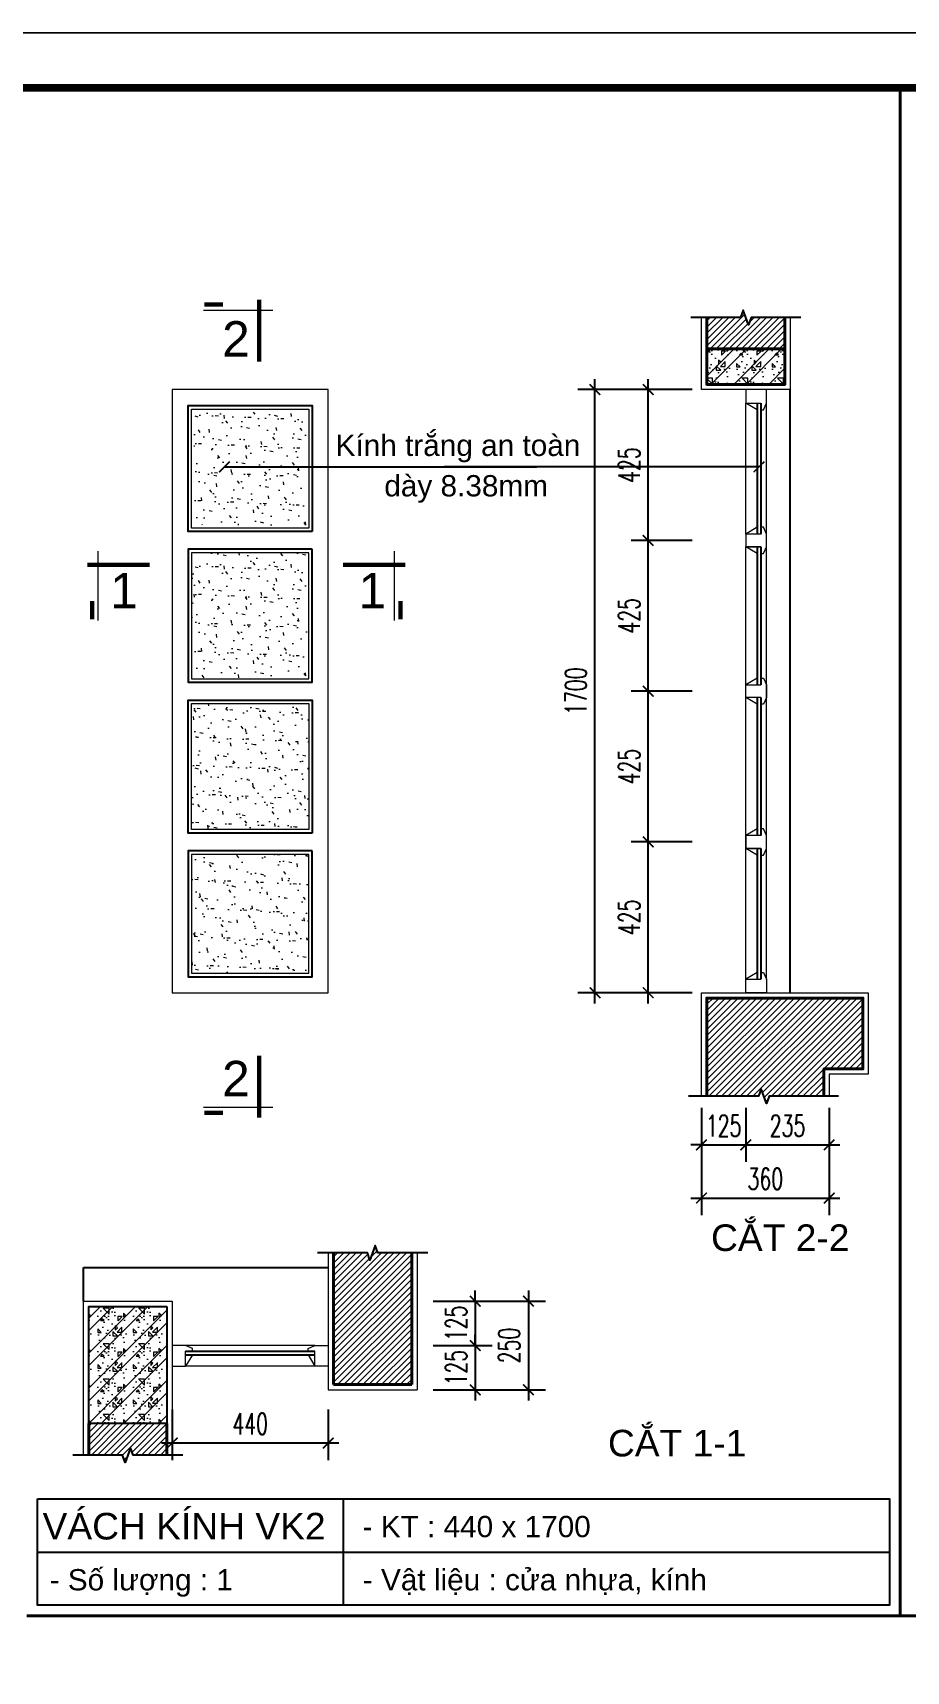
# Model space of a CAD drawing. Header units: millimetres. Extents: x -229618 to 2906, y -178063 to 96806.
# Drawn here: x -15700 to -13239, y -70504 to -65885 of the extents above; entities that cross this region are included whole.
import ezdxf
from ezdxf.enums import TextEntityAlignment as Align

# ---------------------------------------------------------------- set-up
doc = ezdxf.new("R2010")
doc.units = ezdxf.units.MM
doc.header["$LTSCALE"] = 200
doc.header["$MEASUREMENT"] = 0
doc.header["$PDMODE"] = 3
doc.header["$PDSIZE"] = 50
doc.linetypes.add('DASHED2', pattern=[0.375, 0.25, -0.125])
doc.layers.get('0').update_dxf_attribs({"color": 95, "linetype": 'CONTINUOUS'})
doc.layers.get('DEFPOINTS').update_dxf_attribs({"linetype": 'CONTINUOUS'})
for name, color, linetype, lineweight in [('cat', 1, 'CONTINUOUS', 40), ('hatch', 250, 'CONTINUOUS', 5), ('khuat', 8, 'DASHED2', 15), ('nho', 252, 'CONTINUOUS', 15), ('thay', 7, 'CONTINUOUS', 18)]:
    doc.layers.add(name, color=color, linetype=linetype, lineweight=lineweight)
for name, color, linetype in [('COT', 2, 'CONTINUOUS'), ('CUA', 145, 'CONTINUOUS'), ('DIM', 251, 'CONTINUOUS'), ('KHUNGTEN', 7, 'CONTINUOUS'), ('TEXT', 33, 'CONTINUOUS')]:
    doc.layers.add(name, color=color, linetype=linetype)
doc.layers.add('in', color=203, linetype='CONTINUOUS', lineweight=5, plot=False)
doc.styles.add('Aria H iso', font='Vharial_0.ttf')
doc.styles.add('Arial iso', font='vnarial_0.ttf')
doc.styles.add('Scale', font='vnsimli.shx', dxfattribs={"width": 0.65, "bigfont": 'bigfont.shx'})
doc.dimstyles.new('Scale', dxfattribs={"dimscale": 75, "dimtxt": 2, "dimasz": 1, "dimexe": 1.6, "dimexo": 0, "dimgap": 0.8, "dimtad": 1, "dimdec": 0, "dimzin": 0, "dimdsep": 46, "dimtxsty": 'Scale', "dimblk": 'ARCHTICK', "dimcen": 0.1, "dimdle": 1, "dimclrd": 256, "dimclre": 256, "dimclrt": 3, "dimadec": 0, "dimazin": 0, "dimtfac": 1, "dimtdec": 0, "dimtix": 1, "dimtmove": 2, "dimatfit": 3, "dimldrblk": 'ARCHTICK', "dimfxl": 0, "dimtolj": 1, "dimtzin": 0, "dimarcsym": 0})
pattern_1 = [(45, (-227727.393, -72447.321), (-8.8388348, 8.8388348), [])]
pattern_2 = [(45, (-79544.047, -151213.592), (-8.8388348, 8.8388348), [])]

# ---------------------------------------------------------------- blocks, each defined once
blk = doc.blocks.new('KhungA3')
at = {"layer": 'KHUNGTEN', "color": 4, "const_width": 0.724}
blk.add_lwpolyline([(7.54, 8.99), (411.13, 8.99), (411.13, 295.64), (7.54, 295.64)], close=True, dxfattribs=at)
blk = doc.blocks.new('cactn')
at = {"layer": 'thay', "ltscale": 600}
blk.add_line((-9225, 9972), (-9225, -2458), dxfattribs=at)
at = {"layer": 'thay', "ltscale": 600, "const_width": 762}
for points in [[(-10263, 9771), (-10263, 6486)], [(0, 0), (-11114, 0)]]:
    blk.add_lwpolyline(points, dxfattribs=at)
at = {"layer": 'TEXT', "style": 'Aria H iso'}
blk.add_attdef('A', text='', height=6350, dxfattribs=at).set_placement((-4573, 4581), align=Align.MIDDLE_CENTER)
blk = doc.blocks.new('cactd')
at = {"layer": 'thay', "ltscale": 600}
blk.add_line((-9972, -9225), (2458, -9225), dxfattribs=at)
at = {"layer": 'thay', "ltscale": 600, "const_width": 762}
for points in [[(0, 0), (0, -11114)], [(-9771, -10263), (-6486, -10263)]]:
    blk.add_lwpolyline(points, dxfattribs=at)
at = {"layer": 'TEXT', "style": 'Aria H iso'}
blk.add_attdef('1', text='', height=6350, dxfattribs=at).set_placement((-4149, -4127), align=Align.MIDDLE_CENTER)
blk = doc.blocks.new('_ArchTick')
at = {"color": 0, "linetype": 'ByBlock', "const_width": 0.15}
blk.add_lwpolyline([(-0.5, -0.5), (0.5, 0.5)], dxfattribs=at)
blk = doc.blocks.new('*D570')
at = {"layer": 'DEFPOINTS', "color": 0, "linetype": 'Continuous'}
for p in [(-15307.3, -69766.1), (-14867.3, -69766.1), (-15307.3, -69860.5)]:
    blk.add_point(p, dxfattribs=at)
at = {"layer": 'DIM', "linetype": 'Continuous', "lineweight": -2}
for p, q in [((-15307.3, -69766.1), (-15307.3, -69908.5)), ((-14867.3, -69766.1), (-14867.3, -69908.5)), ((-14837.3, -69860.5), (-15337.3, -69860.5))]:
    blk.add_line(p, q, dxfattribs=at)
at = {"layer": 'DIM', "linetype": 'Continuous', "lineweight": -2, "xscale": 30, "yscale": 30, "zscale": 30, "rotation": 180}
blk.add_blockref('_ArchTick', (-15307.3, -69860.5), dxfattribs=at)
at = {"layer": 'DIM', "linetype": 'Continuous', "lineweight": -2, "xscale": 30, "yscale": 30, "zscale": 30}
blk.add_blockref('_ArchTick', (-14867.3, -69860.5), dxfattribs=at)
at = {"layer": 'DIM', "color": 3, "linetype": 'Continuous', "insert": (-15087.3, -69806.5), "char_height": 60, "attachment_point": 5, "style": 'Scale'}
blk.add_mtext('\\A1;440', dxfattribs=at)
blk = doc.blocks.new('*D578')
at = {"layer": 'DEFPOINTS', "color": 0, "linetype": 'Continuous'}
for p in [(-13965.9, -68166), (-13842, -68166), (-13842, -68591)]:
    blk.add_point(p, dxfattribs=at)
at = {"layer": 'DIM', "linetype": 'Continuous', "lineweight": -2}
for p, q in [((-13842, -68166), (-14013.9, -68166)), ((-13965.9, -68621), (-13965.9, -68136)), ((-13842, -68591), (-14013.9, -68591))]:
    blk.add_line(p, q, dxfattribs=at)
at = {"layer": 'DIM', "linetype": 'Continuous', "lineweight": -2, "xscale": 30, "yscale": 30, "zscale": 30}
for p, rotation in [((-13965.9, -68166), 90), ((-13965.9, -68591), 270)]:
    blk.add_blockref('_ArchTick', p, dxfattribs=dict(at, rotation=rotation))
at = {"layer": 'DIM', "color": 3, "linetype": 'Continuous', "insert": (-14019.9, -68378.5), "char_height": 60, "attachment_point": 5, "rotation": 90, "style": 'Scale'}
blk.add_mtext('\\A1;425', dxfattribs=at)
blk = doc.blocks.new('*D579')
at = {"layer": 'DEFPOINTS', "color": 0, "linetype": 'Continuous'}
for p in [(-14115.9, -66891), (-13842, -66891), (-13842, -68591)]:
    blk.add_point(p, dxfattribs=at)
at = {"layer": 'DIM', "linetype": 'Continuous', "lineweight": -2}
for p, q in [((-14115.9, -68621), (-14115.9, -66861)), ((-13842, -66891), (-14163.9, -66891)), ((-13842, -68591), (-14163.9, -68591))]:
    blk.add_line(p, q, dxfattribs=at)
at = {"layer": 'DIM', "linetype": 'Continuous', "lineweight": -2, "xscale": 30, "yscale": 30, "zscale": 30}
for p, rotation in [((-14115.9, -66891), 90), ((-14115.9, -68591), 270)]:
    blk.add_blockref('_ArchTick', p, dxfattribs=dict(at, rotation=rotation))
at = {"layer": 'DIM', "color": 3, "linetype": 'Continuous', "insert": (-14169.9, -67741), "char_height": 60, "attachment_point": 5, "rotation": 90, "style": 'Scale'}
blk.add_mtext('\\A1;1700', dxfattribs=at)
blk = doc.blocks.new('*D580')
at = {"layer": 'DEFPOINTS', "color": 0, "linetype": 'Continuous'}
for p in [(-13965.9, -67741), (-13842, -67741), (-13842, -68166)]:
    blk.add_point(p, dxfattribs=at)
at = {"layer": 'DIM', "linetype": 'Continuous', "lineweight": -2}
for p, q in [((-13965.9, -68196), (-13965.9, -67711)), ((-13842, -67741), (-14013.9, -67741)), ((-13842, -68166), (-14013.9, -68166))]:
    blk.add_line(p, q, dxfattribs=at)
at = {"layer": 'DIM', "linetype": 'Continuous', "lineweight": -2, "xscale": 30, "yscale": 30, "zscale": 30}
for p, rotation in [((-13965.9, -67741), 90), ((-13965.9, -68166), 270)]:
    blk.add_blockref('_ArchTick', p, dxfattribs=dict(at, rotation=rotation))
at = {"layer": 'DIM', "color": 3, "linetype": 'Continuous', "insert": (-14019.9, -67953.5), "char_height": 60, "attachment_point": 5, "rotation": 90, "style": 'Scale'}
blk.add_mtext('\\A1;425', dxfattribs=at)
blk = doc.blocks.new('*D581')
at = {"layer": 'DEFPOINTS', "color": 0, "linetype": 'Continuous'}
for p in [(-13965.9, -67316), (-13842, -67316), (-13842, -67741)]:
    blk.add_point(p, dxfattribs=at)
at = {"layer": 'DIM', "linetype": 'Continuous', "lineweight": -2}
for p, q in [((-13965.9, -67771), (-13965.9, -67286)), ((-13842, -67316), (-14013.9, -67316)), ((-13842, -67741), (-14013.9, -67741))]:
    blk.add_line(p, q, dxfattribs=at)
at = {"layer": 'DIM', "linetype": 'Continuous', "lineweight": -2, "xscale": 30, "yscale": 30, "zscale": 30}
for p, rotation in [((-13965.9, -67316), 90), ((-13965.9, -67741), 270)]:
    blk.add_blockref('_ArchTick', p, dxfattribs=dict(at, rotation=rotation))
at = {"layer": 'DIM', "color": 3, "linetype": 'Continuous', "insert": (-14019.9, -67528.5), "char_height": 60, "attachment_point": 5, "rotation": 90, "style": 'Scale'}
blk.add_mtext('\\A1;425', dxfattribs=at)
blk = doc.blocks.new('*D582')
at = {"layer": 'DEFPOINTS', "color": 0, "linetype": 'Continuous'}
for p in [(-13965.9, -66891), (-13842, -66891), (-13842, -67316)]:
    blk.add_point(p, dxfattribs=at)
at = {"layer": 'DIM', "linetype": 'Continuous', "lineweight": -2}
for p, q in [((-13965.9, -67346), (-13965.9, -66861)), ((-13842, -66891), (-14013.9, -66891)), ((-13842, -67316), (-14013.9, -67316))]:
    blk.add_line(p, q, dxfattribs=at)
at = {"layer": 'DIM', "linetype": 'Continuous', "lineweight": -2, "xscale": 30, "yscale": 30, "zscale": 30}
for p, rotation in [((-13965.9, -66891), 90), ((-13965.9, -67316), 270)]:
    blk.add_blockref('_ArchTick', p, dxfattribs=dict(at, rotation=rotation))
at = {"layer": 'DIM', "color": 3, "linetype": 'Continuous', "insert": (-14019.9, -67103.5), "char_height": 60, "attachment_point": 5, "rotation": 90, "style": 'Scale'}
blk.add_mtext('\\A1;425', dxfattribs=at)
blk = doc.blocks.new('*D688')
at = {"layer": 'DEFPOINTS', "color": 0, "linetype": 'Continuous'}
for p in [(-13815.9, -68915.2), (-13690.9, -68915.2), (-13690.9, -69019.9)]:
    blk.add_point(p, dxfattribs=at)
at = {"layer": 'DIM', "linetype": 'Continuous', "lineweight": -2}
for p, q in [((-13815.9, -68915.2), (-13815.9, -69067.9)), ((-13690.9, -68915.2), (-13690.9, -69067.9)), ((-13815.9, -69019.9), (-13845.9, -69019.9)), ((-13815.9, -69019.9), (-13690.9, -69019.9)), ((-13690.9, -69019.9), (-13660.9, -69019.9))]:
    blk.add_line(p, q, dxfattribs=at)
at = {"layer": 'DIM', "linetype": 'Continuous', "lineweight": -2, "xscale": 30, "yscale": 30, "zscale": 30}
blk.add_blockref('_ArchTick', (-13815.9, -69019.9), dxfattribs=at)
at = {"layer": 'DIM', "linetype": 'Continuous', "lineweight": -2, "xscale": 30, "yscale": 30, "zscale": 30, "rotation": 180}
blk.add_blockref('_ArchTick', (-13690.9, -69019.9), dxfattribs=at)
at = {"layer": 'DIM', "color": 3, "linetype": 'Continuous', "insert": (-13753.4, -68965.9), "char_height": 60, "attachment_point": 5, "style": 'Scale'}
blk.add_mtext('\\A1;125', dxfattribs=at)
blk = doc.blocks.new('*D689')
at = {"layer": 'DEFPOINTS', "color": 0, "linetype": 'Continuous'}
for p in [(-13690.9, -68915.2), (-13455.9, -68915.2), (-13455.9, -69019.9)]:
    blk.add_point(p, dxfattribs=at)
at = {"layer": 'DIM', "linetype": 'Continuous', "lineweight": -2}
for p, q in [((-13690.9, -68915.2), (-13690.9, -69067.9)), ((-13455.9, -68915.2), (-13455.9, -69067.9)), ((-13720.9, -69019.9), (-13425.9, -69019.9))]:
    blk.add_line(p, q, dxfattribs=at)
at = {"layer": 'DIM', "linetype": 'Continuous', "lineweight": -2, "xscale": 30, "yscale": 30, "zscale": 30, "rotation": 180}
blk.add_blockref('_ArchTick', (-13690.9, -69019.9), dxfattribs=at)
at = {"layer": 'DIM', "linetype": 'Continuous', "lineweight": -2, "xscale": 30, "yscale": 30, "zscale": 30}
blk.add_blockref('_ArchTick', (-13455.9, -69019.9), dxfattribs=at)
at = {"layer": 'DIM', "color": 3, "linetype": 'Continuous', "insert": (-13573.4, -68965.9), "char_height": 60, "attachment_point": 5, "style": 'Scale'}
blk.add_mtext('\\A1;235', dxfattribs=at)
blk = doc.blocks.new('*D690')
at = {"layer": 'DEFPOINTS', "color": 0, "linetype": 'Continuous'}
for p in [(-13815.9, -68915.2), (-13455.9, -68915.2), (-13455.9, -69169.9)]:
    blk.add_point(p, dxfattribs=at)
at = {"layer": 'DIM', "linetype": 'Continuous', "lineweight": -2}
for p, q in [((-13815.9, -68915.2), (-13815.9, -69217.9)), ((-13455.9, -68915.2), (-13455.9, -69217.9)), ((-13845.9, -69169.9), (-13425.9, -69169.9))]:
    blk.add_line(p, q, dxfattribs=at)
at = {"layer": 'DIM', "linetype": 'Continuous', "lineweight": -2, "xscale": 30, "yscale": 30, "zscale": 30, "rotation": 180}
blk.add_blockref('_ArchTick', (-13815.9, -69169.9), dxfattribs=at)
at = {"layer": 'DIM', "linetype": 'Continuous', "lineweight": -2, "xscale": 30, "yscale": 30, "zscale": 30}
blk.add_blockref('_ArchTick', (-13455.9, -69169.9), dxfattribs=at)
at = {"layer": 'DIM', "color": 3, "linetype": 'Continuous', "insert": (-13635.9, -69115.9), "char_height": 60, "attachment_point": 5, "style": 'Scale'}
blk.add_mtext('\\A1;360', dxfattribs=at)
blk = doc.blocks.new('*D697')
at = {"layer": 'DEFPOINTS', "color": 0, "linetype": 'Continuous'}
for p in [(-14571.5, -69460.5), (-14571.5, -69585.5), (-14453.4, -69585.5)]:
    blk.add_point(p, dxfattribs=at)
at = {"layer": 'DIM', "linetype": 'Continuous', "lineweight": -2}
for p, q in [((-14571.5, -69460.5), (-14405.4, -69460.5)), ((-14453.4, -69460.5), (-14453.4, -69430.5)), ((-14453.4, -69460.5), (-14453.4, -69585.5)), ((-14571.5, -69585.5), (-14405.4, -69585.5)), ((-14453.4, -69585.5), (-14453.4, -69615.5))]:
    blk.add_line(p, q, dxfattribs=at)
at = {"layer": 'DIM', "linetype": 'Continuous', "lineweight": -2, "xscale": 30, "yscale": 30, "zscale": 30}
for p, rotation in [((-14453.4, -69460.5), 270), ((-14453.4, -69585.5), 90)]:
    blk.add_blockref('_ArchTick', p, dxfattribs=dict(at, rotation=rotation))
at = {"layer": 'DIM', "color": 3, "linetype": 'Continuous', "insert": (-14507.4, -69523), "char_height": 60, "attachment_point": 5, "rotation": 90, "style": 'Scale'}
blk.add_mtext('\\A1;125', dxfattribs=at)
blk = doc.blocks.new('*D698')
at = {"layer": 'DEFPOINTS', "color": 0, "linetype": 'Continuous'}
for p in [(-14571.5, -69585.5), (-14571.5, -69710.5), (-14453.4, -69710.5)]:
    blk.add_point(p, dxfattribs=at)
at = {"layer": 'DIM', "linetype": 'Continuous', "lineweight": -2}
for p, q in [((-14453.4, -69585.5), (-14453.4, -69555.5)), ((-14571.5, -69585.5), (-14405.4, -69585.5)), ((-14453.4, -69585.5), (-14453.4, -69710.5)), ((-14571.5, -69710.5), (-14405.4, -69710.5)), ((-14453.4, -69710.5), (-14453.4, -69740.5))]:
    blk.add_line(p, q, dxfattribs=at)
at = {"layer": 'DIM', "linetype": 'Continuous', "lineweight": -2, "xscale": 30, "yscale": 30, "zscale": 30}
for p, rotation in [((-14453.4, -69585.5), 270), ((-14453.4, -69710.5), 90)]:
    blk.add_blockref('_ArchTick', p, dxfattribs=dict(at, rotation=rotation))
at = {"layer": 'DIM', "color": 3, "linetype": 'Continuous', "insert": (-14507.4, -69648), "char_height": 60, "attachment_point": 5, "rotation": 90, "style": 'Scale'}
blk.add_mtext('\\A1;125', dxfattribs=at)
blk = doc.blocks.new('*D699')
at = {"layer": 'DEFPOINTS', "color": 0, "linetype": 'Continuous'}
for p in [(-14571.5, -69460.5), (-14571.5, -69710.5), (-14303.4, -69710.5)]:
    blk.add_point(p, dxfattribs=at)
at = {"layer": 'DIM', "linetype": 'Continuous', "lineweight": -2}
for p, q in [((-14571.5, -69460.5), (-14255.4, -69460.5)), ((-14303.4, -69430.5), (-14303.4, -69740.5)), ((-14571.5, -69710.5), (-14255.4, -69710.5))]:
    blk.add_line(p, q, dxfattribs=at)
at = {"layer": 'DIM', "linetype": 'Continuous', "lineweight": -2, "xscale": 30, "yscale": 30, "zscale": 30}
for p, rotation in [((-14303.4, -69460.5), 90), ((-14303.4, -69710.5), 270)]:
    blk.add_blockref('_ArchTick', p, dxfattribs=dict(at, rotation=rotation))
at = {"layer": 'DIM', "color": 3, "linetype": 'Continuous', "insert": (-14357.4, -69585.5), "char_height": 60, "attachment_point": 5, "rotation": 90, "style": 'Scale'}
blk.add_mtext('\\A1;250', dxfattribs=at)

msp = doc.modelspace()

# ---------------------------------------------------------------- hatches: boundary and pattern name
at = {"layer": 'hatch', "linetype": 'Continuous'}
h = msp.add_hatch(dxfattribs=at)
h.set_pattern_fill('ANSI31', color=256, scale=100, style=0)
h.set_pattern_definition(pattern_2)
h.paths.add_polyline_path([(-13675.9, -66687.2), (-13580.9, -66687.2), (-13580.9, -66776), (-13800.9, -66776), (-13800.9, -66687.2), (-13705.9, -66687.2), (-13698.4, -66666.6), (-13683.4, -66707.8)])
h = msp.add_hatch(dxfattribs=at)
h.set_pattern_fill('BT', color=256, scale=100, style=0)
h.set_pattern_definition([(0, (-190841.14, -83591.73), (0, 100), [0, -100]), (0, (-190911.78, -83548.5), (0, 100), [0, -100]), (0, (-190908.65, -83566.1), (0, 100), [0, -100]), (0, (-190873.43, -83557.89), (0, 100), [0, -100]), (0, (-190892.41, -83529.13), (0, 100), [0, -100]), (0, (-190897.5, -83541.85), (0, 100), [0, -100]), (0, (-190888.49, -83520.52), (0, 100), [0, -100]), (0, (-190902.39, -83512.11), (0, 100), [0, -100]), (0, (-190883.21, -83534.02), (0, 100), [0, -100]), (0, (-190915.3, -83533.63), (0, 100), [0, -100]), (0, (-190851.31, -83533.24), (0, 100), [0, -100]), (0, (-190836.83, -83530.5), (0, 100), [0, -100]), (0, (-190844.27, -83540.67), (0, 100), [0, -100]), (0, (-190842.12, -83554.37), (0, 100), [0, -100]), (0, (-190868.14, -83542.43), (0, 100), [0, -100]), (0, (-190868.93, -83570.02), (0, 100), [0, -100]), (0, (-190868.93, -83578.62), (0, 100), [0, -100]), (0, (-190916.28, -83580.58), (0, 100), [0, -100]), (0, (-190876.75, -83568.84), (0, 100), [0, -100]), (0, (-190876.36, -83602.1), (0, 100), [0, -100]), (0, (-190887.12, -83580.78), (0, 100), [0, -100]), (0, (-190886.34, -83590.56), (0, 100), [0, -100]), (0, (-190899.26, -83597.8), (0, 100), [0, -100]), (0, (-190892.6, -83584.49), (0, 100), [0, -100]), (0, (-190897.3, -83580.39), (0, 100), [0, -100]), (45, (-190844.44, -83583.46), (0, 100.00003), [8, -133.4214]), (135, (-190838.78, -83577.8), (-100.00003, 0), [8, -133.4214]), (270, (-190844.44, -83572.14), (100, -2e-14), [11.3137, -88.6863]), (180, (-190847.91, -83582.18), (-1e-14, -100), [12, -88]), (270, (-190859.91, -83582.18), (100, -2e-14), [12, -88]), (45, (-190859.91, -83594.184), (0, 100.00003), [16.9706, -124.4508]), (90, (-190884.92, -83575.27), (-100, 6e-15), [16.8, -83.2]), (180, (-190884.92, -83558.47), (-1e-14, -100), [16.8, -83.2]), (315, (-190901.72, -83558.47), (100.00003, -2e-14), [23.7588, -117.6626]), (135, (-190899.15, -83593.25), (-100.00003, 0), [7, -134.4214]), (225, (-190904.1, -83588.3), (-1e-14, -100.00003), [7, -134.4214]), (0, (-190909.05, -83593.25), (0, 100), [9.8995, -90.1005]), (0, (-190862.6, -83525.64), (0, 100), [13.75, -86.25]), (90, (-190848.85, -83525.64), (-100, 6e-15), [13.75, -86.25]), (225, (-190848.846, -83511.895), (-1e-14, -100.00003), [19.4454, -121.9759]), (270, (-190874.16, -83523.65), (100, -2e-14), [12.5, -87.5]), (0, (-190874.16, -83536.15), (0, 100), [12.5, -87.5]), (135, (-190861.66, -83536.15), (-100.00003, 0), [17.6777, -123.7437]), (45, (-190867.8, -83519.8), (0, 100.00003), [8.5, -132.9214]), (135, (-190861.79, -83513.79), (-100.00003, 0), [8.5, -132.9214]), (270, (-190867.8, -83507.78), (100, -2e-14), [12.0208, -87.9792]), (135, (-190907.065, -83527), (-100.00003, 0), [14.1421, -127.2792]), (0, (-190917.07, -83527), (0, 100), [10, -90]), (270, (-190917.07, -83517), (100, -2e-14), [10, -90]), (45, (-190924.43, -83604.56), (-49.497475, 49.497475), []), (45, (-190889.43, -83604.56), (-49.497475, 49.497475), [])])
h.paths.add_polyline_path([(-13800.9, -66776), (-13580.9, -66776), (-13580.9, -66876), (-13800.9, -66876)])
h = msp.add_hatch(dxfattribs=at)
h.set_pattern_fill('CATTHO', color=256, scale=30, angle=45, style=0)
h.set_pattern_definition([(97.5, (-14930.295, -67272.98), (42.2104, 39.538), [9, -45.6, 0, -51, 0, -48.75]), (127.5, (-14930.295, -67272.98), (22.324, 97.41), [9, -24.6, 0, -41.1, 0, -15.75]), (167.5, (-14904.203, -67299.07), (-65.941, 66.181), [9, -15, 0, -54, 0, -70.5]), (177.5, (-14904.2, -67299.07), (-45.151, 82.388), [9, -7.5, 0, -35.4, 0, -40.5])])
h.paths.add_polyline_path([(-15244.3, -66954), (-14930.3, -66954), (-14930.3, -67273), (-15244.3, -67273)])
h = msp.add_hatch(dxfattribs=at)
h.set_pattern_fill('CATTHO', color=256, scale=30, angle=45, style=0)
h.set_pattern_definition([(97.5, (-14930.295, -67697.98), (42.2104, 39.5378), [9, -45.6, 0, -51, 0, -48.75]), (127.5, (-14930.295, -67697.98), (22.324, 97.4094), [9, -24.6, 0, -41.1, 0, -15.75]), (167.5, (-14904.203, -67724.07), (-65.941, 66.181), [9, -15, 0, -54, 0, -70.5]), (177.5, (-14904.2, -67724.07), (-45.151, 82.388), [9, -7.5, 0, -35.4, 0, -40.5])])
h.paths.add_polyline_path([(-14922.3, -67351), (-15252.3, -67351), (-15252.3, -67706), (-14922.3, -67706)])
h.paths.add_polyline_path([(-14922.3, -68131), (-14922.3, -67776), (-15252.3, -67776), (-15252.3, -68131)])
h.paths.add_polyline_path([(-14922.3, -68201), (-15252.3, -68201), (-15252.3, -68536), (-14922.3, -68536)])
h = msp.add_hatch(dxfattribs=at)
h.set_pattern_fill('ANSI31', color=256, scale=100, style=0)
h.set_pattern_definition(pattern_2)
h.paths.add_polyline_path([(-13470.9, -68882.9), (-13624.7, -68882.9), (-13632.2, -68903.5), (-13647.2, -68862.3), (-13654.7, -68882.9), (-13800.9, -68882.9), (-13800.9, -68606), (-13360.9, -68606), (-13360.9, -68806), (-13470.9, -68806)])
h = msp.add_hatch(dxfattribs=at)
h.set_pattern_fill('ANSI31', color=256, scale=100, style=0)
h.set_pattern_definition(pattern_1)
h.paths.add_polyline_path([(-14727.3, -69324.5), (-14632.3, -69324.5), (-14632.3, -69695.5), (-14852.3, -69695.5), (-14852.3, -69324.5), (-14757.3, -69324.5), (-14749.8, -69345.1), (-14734.8, -69303.9)])
h = msp.add_hatch(dxfattribs=at)
h.set_pattern_fill('BT', color=256, scale=100, style=0)
h.set_pattern_definition([(0, (-190841.14, -83713.72), (0, 100), [0, -100]), (0, (-190911.78, -83670.49), (0, 100), [0, -100]), (0, (-190908.65, -83688.1), (0, 100), [0, -100]), (0, (-190873.43, -83679.88), (0, 100), [0, -100]), (0, (-190892.41, -83651.12), (0, 100), [0, -100]), (0, (-190897.5, -83663.84), (0, 100), [0, -100]), (0, (-190888.49, -83642.51), (0, 100), [0, -100]), (0, (-190902.39, -83634.1), (0, 100), [0, -100]), (0, (-190883.21, -83656.01), (0, 100), [0, -100]), (0, (-190915.3, -83655.62), (0, 100), [0, -100]), (0, (-190851.31, -83655.23), (0, 100), [0, -100]), (0, (-190836.83, -83652.49), (0, 100), [0, -100]), (0, (-190844.27, -83662.66), (0, 100), [0, -100]), (0, (-190842.12, -83676.36), (0, 100), [0, -100]), (0, (-190868.14, -83664.42), (0, 100), [0, -100]), (0, (-190868.93, -83692.01), (0, 100), [0, -100]), (0, (-190868.93, -83700.62), (0, 100), [0, -100]), (0, (-190916.28, -83702.57), (0, 100), [0, -100]), (0, (-190876.75, -83690.83), (0, 100), [0, -100]), (0, (-190876.36, -83724.09), (0, 100), [0, -100]), (0, (-190887.12, -83702.77), (0, 100), [0, -100]), (0, (-190886.34, -83712.55), (0, 100), [0, -100]), (0, (-190899.26, -83719.79), (0, 100), [0, -100]), (0, (-190892.6, -83706.48), (0, 100), [0, -100]), (0, (-190897.3, -83702.38), (0, 100), [0, -100]), (45, (-190844.44, -83705.45), (0, 100.00003), [8, -133.4214]), (135, (-190838.78, -83699.79), (-100.00003, 0), [8, -133.4214]), (270, (-190844.44, -83694.13), (100, -2e-14), [11.3137, -88.6863]), (180, (-190847.91, -83704.17), (-1e-14, -100), [12, -88]), (270, (-190859.91, -83704.17), (100, -2e-14), [12, -88]), (45, (-190859.91, -83716.175), (0, 100.00003), [16.9706, -124.4508]), (90, (-190884.92, -83697.26), (-100, 6e-15), [16.8, -83.2]), (180, (-190884.92, -83680.46), (-1e-14, -100), [16.8, -83.2]), (315, (-190901.72, -83680.46), (100.00003, -2e-14), [23.7588, -117.6626]), (135, (-190899.15, -83715.24), (-100.00003, 0), [7, -134.4214]), (225, (-190904.1, -83710.29), (-1e-14, -100.00003), [7, -134.4214]), (0, (-190909.05, -83715.24), (0, 100), [9.8995, -90.1005]), (0, (-190862.6, -83647.64), (0, 100), [13.75, -86.25]), (90, (-190848.85, -83647.64), (-100, 6e-15), [13.75, -86.25]), (225, (-190848.846, -83633.886), (-1e-14, -100.00003), [19.4454, -121.9759]), (270, (-190874.16, -83645.64), (100, -2e-14), [12.5, -87.5]), (0, (-190874.16, -83658.14), (0, 100), [12.5, -87.5]), (135, (-190861.66, -83658.144), (-100.00003, 0), [17.6777, -123.7437]), (45, (-190867.8, -83641.79), (0, 100.00003), [8.5, -132.9214]), (135, (-190861.79, -83635.78), (-100.00003, 0), [8.5, -132.9214]), (270, (-190867.8, -83629.77), (100, -2e-14), [12.0208, -87.9792]), (135, (-190907.065, -83648.99), (-100.00003, 0), [14.1421, -127.2792]), (0, (-190917.07, -83648.99), (0, 100), [10, -90]), (270, (-190917.07, -83638.99), (100, -2e-14), [10, -90]), (45, (-190924.43, -83726.55), (-49.497475, 49.497475), []), (45, (-190889.43, -83726.55), (-49.497475, 49.497475), [])])
h.paths.add_polyline_path([(-15542.3, -69805.5), (-15542.3, -69585.5), (-15322.3, -69585.5), (-15322.3, -69805.5)])
h.paths.add_polyline_path([(-15542.3, -69585.5), (-15542.3, -69475.5), (-15322.3, -69475.5), (-15322.3, -69585.5)])
h = msp.add_hatch(dxfattribs=at)
h.set_pattern_fill('ANSI31', color=256, scale=100, style=0)
h.set_pattern_definition(pattern_1)
h.paths.add_polyline_path([(-15322.3, -69894.3), (-15417.3, -69894.3), (-15424.8, -69873.7), (-15439.8, -69914.9), (-15447.3, -69894.3), (-15542.3, -69894.3), (-15542.3, -69805.5), (-15322.3, -69805.5)])

# ---------------------------------------------------------------- linework, layer by layer
at = {"layer": 'cat', "linetype": 'Continuous'}
for p, q in [((-13580.9, -66776), (-13800.9, -66776)), ((-14852.3, -69324.5), (-14852.3, -69695.5)), ((-14632.3, -69324.5), (-14632.3, -69695.5)), ((-14852.3, -69695.5), (-14632.3, -69695.5)), ((-15542.3, -69805.5), (-15542.3, -69894.3)), ((-15322.3, -69805.5), (-15322.3, -69894.3))]:
    msp.add_line(p, q, dxfattribs=at)
for points in [[(-13580.9, -66687.2), (-13580.9, -66876), (-13800.9, -66876), (-13800.9, -66687.2)], [(-13800.9, -68882.9), (-13800.9, -68606), (-13360.9, -68606), (-13360.9, -68806), (-13470.9, -68806), (-13470.9, -68882.9)]]:
    msp.add_lwpolyline(points, dxfattribs=at)
at = {"layer": 'COT', "linetype": 'Continuous'}
msp.add_lwpolyline([(-15322.3, -69475.5), (-15322.3, -69805.5), (-15542.3, -69805.5), (-15542.3, -69475.5)], close=True, dxfattribs=at)
at = {"layer": 'CUA', "ltscale": 0.5}
for p, q in [((-13565.9, -68591), (-13565.9, -66891)), ((-13658.9, -67759), (-13658.9, -68148)), ((-13648.9, -67759), (-13648.9, -68148))]:
    msp.add_line(p, q, dxfattribs=at)
at = {"layer": 'CUA', "linetype": 'Continuous'}
for p, q in [((-13658.9, -66929), (-13658.9, -67298)), ((-13648.9, -66929), (-13648.9, -67298)), ((-13658.9, -67334), (-13658.9, -67723)), ((-13648.9, -67334), (-13648.9, -67723)), ((-13658.9, -68184), (-13658.9, -68553)), ((-13648.9, -68184), (-13648.9, -68553)), ((-15269.3, -69601.5), (-14905.3, -69601.5)), ((-15269.3, -69611.5), (-14905.3, -69611.5))]:
    msp.add_line(p, q, dxfattribs=at)
at = {"layer": 'CUA'}
for p, q in [((-15557.3, -69365.5), (-14867.3, -69365.5)), ((-15557.3, -69460.5), (-15557.3, -69365.5)), ((-14825.4, -70017.7), (-14825.4, -70317.7)), ((-15686.9, -70167.7), (-13285.9, -70167.7))]:
    msp.add_line(p, q, dxfattribs=at)
for points in [[(-13535.9, -66687.2), (-13675.9, -66687.2), (-13683.4, -66707.8), (-13698.4, -66666.6), (-13705.9, -66687.2), (-13845.9, -66687.2)], [(-13429.7, -68882.9), (-13624.7, -68882.9), (-13632.2, -68903.5), (-13647.2, -68862.3), (-13654.7, -68882.9), (-13852, -68882.9)], [(-14587.3, -69324.5), (-14727.3, -69324.5), (-14734.8, -69303.9), (-14749.8, -69345.1), (-14757.3, -69324.5), (-14897.3, -69324.5)], [(-15277.3, -69894.3), (-15417.3, -69894.3), (-15424.8, -69873.7), (-15439.8, -69914.9), (-15447.3, -69894.3), (-15587.3, -69894.3)]]:
    msp.add_lwpolyline(points, dxfattribs=at)
at = {"layer": 'CUA', "ltscale": 0.5}
for points in [[(-14912.3, -67291), (-15262.3, -67291), (-15262.3, -66936), (-14912.3, -66936)], [(-14912.3, -67291), (-15262.3, -67291), (-15262.3, -66936), (-14912.3, -66936)], [(-14912.3, -67341), (-15262.3, -67341), (-15262.3, -67716), (-14912.3, -67716)], [(-14912.3, -68141), (-15262.3, -68141), (-15262.3, -67766), (-14912.3, -67766)], [(-14912.3, -68191), (-15262.3, -68191), (-15262.3, -68546), (-14912.3, -68546)], [(-14912.3, -68191), (-15262.3, -68191), (-15262.3, -68546), (-14912.3, -68546)]]:
    msp.add_lwpolyline(points, close=True, dxfattribs=at)
at = {"layer": 'CUA'}
msp.add_lwpolyline([(-15686.9, -70017.7), (-13285.9, -70017.7), (-13285.9, -70317.7), (-15686.9, -70317.7)], close=True, dxfattribs=at)
at = {"layer": 'hatch', "linetype": 'Continuous'}
for p, q in [((-14867.3, -69324.5), (-14867.3, -69710.5)), ((-14617.3, -69324.5), (-14617.3, -69710.5)), ((-14867.3, -69710.5), (-14617.3, -69710.5))]:
    msp.add_line(p, q, dxfattribs=at)
for points in [[(-13565.9, -66687.2), (-13565.9, -66891), (-13815.9, -66891), (-13815.9, -66687.2)], [(-13815.9, -68882.9), (-13815.9, -68591), (-13345.9, -68591), (-13345.9, -68821), (-13455.9, -68821), (-13455.9, -68882.9)], [(-15557.3, -69894.3), (-15557.3, -69460.5), (-15307.3, -69460.5), (-15307.3, -69894.3)]]:
    msp.add_lwpolyline(points, dxfattribs=at)
for points in [[(-14922.3, -67281), (-15252.3, -67281), (-15252.3, -66946), (-14922.3, -66946)], [(-14922.3, -67351), (-15252.3, -67351), (-15252.3, -67706), (-14922.3, -67706)], [(-14922.3, -68131), (-15252.3, -68131), (-15252.3, -67776), (-14922.3, -67776)], [(-14922.3, -68201), (-15252.3, -68201), (-15252.3, -68536), (-14922.3, -68536)]]:
    msp.add_lwpolyline(points, close=True, dxfattribs=at)
at = {"layer": 'in', "linetype": 'Continuous'}
for points in [[(-20344.3, -56974.9), (-7743, -56974.9), (-7743, -65884.9), (-20344.3, -65884.9)], [(-20344.3, -65884.9), (-7743, -65884.9), (-7743, -74794.9), (-20344.3, -74794.9)]]:
    msp.add_lwpolyline(points, close=True, dxfattribs=at)
at = {"layer": 'khuat', "color": 6, "ltscale": 0.3, "const_width": 8}
for points in [[(-13255.9, -66040.2), (-13255.9, -70347.7)], [(-9278.3, -70347.7), (-15716.9, -70347.7)]]:
    msp.add_lwpolyline(points, dxfattribs=at)
at = {"layer": 'nho', "linetype": 'Continuous'}
for p, q in [((-13690.9, -67298), (-13690.9, -66929)), ((-13632.9, -67298), (-13632.9, -66929)), ((-13690.9, -68553), (-13690.9, -67334)), ((-13632.9, -68553), (-13632.9, -67334)), ((-14905.3, -69585.5), (-15269.3, -69585.5)), ((-14905.3, -69643.5), (-15269.3, -69643.5))]:
    msp.add_line(p, q, dxfattribs=at)
at = {"layer": 'thay', "ltscale": 0.5}
for p, q in [((-13658.9, -66948), (-13690.9, -66929)), ((-13658.9, -67279), (-13690.9, -67298)), ((-13658.9, -67353), (-13690.9, -67334)), ((-13658.9, -67704), (-13690.9, -67723)), ((-13658.9, -67778), (-13690.9, -67759)), ((-13658.9, -68129), (-13690.9, -68148)), ((-13658.9, -68203), (-13690.9, -68184)), ((-13658.9, -68534), (-13690.9, -68553)), ((-15307.3, -69585.5), (-15307.3, -69643.5)), ((-14867.3, -69585.5), (-14867.3, -69643.5)), ((-15250.3, -69611.5), (-15269.3, -69643.5)), ((-14924.3, -69611.5), (-14905.3, -69643.5))]:
    msp.add_line(p, q, dxfattribs=at)
for points in [[(-15307.3, -68591), (-14867.3, -68591), (-14867.3, -66891), (-15307.3, -66891)], [(-13690.9, -66891), (-13690.9, -66929), (-13648.9, -66929), (-13648.9, -66948), (-13640.9, -66948), (-13632.9, -66929), (-13632.9, -66891)], [(-13690.9, -67723), (-13648.9, -67723), (-13648.9, -67704), (-13640.9, -67704), (-13632.9, -67723), (-13632.9, -67759), (-13640.9, -67778), (-13648.9, -67778), (-13648.9, -67759), (-13690.9, -67759)], [(-13690.9, -68591), (-13690.9, -68553), (-13648.9, -68553), (-13648.9, -68534), (-13640.9, -68534), (-13632.9, -68553), (-13632.9, -68591)], [(-15307.3, -69643.5), (-15269.3, -69643.5), (-15269.3, -69601.5), (-15250.3, -69601.5), (-15250.3, -69593.5), (-15269.3, -69585.5), (-15307.3, -69585.5)], [(-14867.3, -69643.5), (-14905.3, -69643.5), (-14905.3, -69601.5), (-14924.3, -69601.5), (-14924.3, -69593.5), (-14905.3, -69585.5), (-14867.3, -69585.5)]]:
    msp.add_lwpolyline(points, close=True, dxfattribs=at)
for points in [[(-13648.9, -67334), (-13690.9, -67334), (-13648.9, -67334), (-13648.9, -67353), (-13640.9, -67353), (-13632.9, -67334), (-13632.9, -67298), (-13640.9, -67279), (-13648.9, -67279), (-13648.9, -67298), (-13690.9, -67298), (-13690.9, -67334), (-13648.9, -67334), (-13690.9, -67334), (-13648.9, -67334)], [(-13648.9, -68184), (-13690.9, -68184), (-13648.9, -68184), (-13648.9, -68203), (-13640.9, -68203), (-13632.9, -68184), (-13632.9, -68148), (-13640.9, -68129), (-13648.9, -68129), (-13648.9, -68148), (-13690.9, -68148), (-13690.9, -68184), (-13648.9, -68184), (-13690.9, -68184), (-13648.9, -68184)]]:
    msp.add_lwpolyline(points, dxfattribs=at)

# ---------------------------------------------------------------- block references
at = {"layer": 'DIM', "linetype": 'Continuous'}
ref = msp.add_blockref('cactd', (-15062.3, -66812.5), dxfattribs=dict(at, xscale=-0.015748031437397, yscale=0.015748031437397, zscale=0.0157480314960628, rotation=180))
ref.add_attrib('1', '2', dxfattribs={"layer": 'TEXT', "height": 100, "style": 'Aria H iso'}).set_placement((-15127.6, -66748), align=Align.MIDDLE_CENTER)
ref = msp.add_blockref('cactn', (-15370.9, -67384.9), dxfattribs=dict(at, xscale=-0.015748031437397, yscale=0.015748031437397, zscale=0.0157480314960628, rotation=180))
ref.add_attrib('A', '1', dxfattribs={"layer": 'TEXT', "height": 100, "style": 'Aria H iso'}).set_placement((-15442.9, -67457.4), align=Align.MIDDLE_CENTER)
ref = msp.add_blockref('cactn', (-14825.6, -67384.9), dxfattribs=dict(at, xscale=0.015748031437397, yscale=0.015748031437397, zscale=0.0157480314960628, rotation=180))
ref.add_attrib('A', '1', dxfattribs={"layer": 'TEXT', "height": 100, "style": 'Aria H iso'}).set_placement((-14743.1, -67457.4), align=Align.MIDDLE_CENTER)
at = {"layer": 'DIM', "linetype": 'Continuous', "xscale": 0.015748031437397, "yscale": 0.015748031437397, "zscale": 0.0157480314960628}
msp.add_blockref('cactd', (-15062.3, -68768.1), dxfattribs=at).add_auto_attribs({'1': '2'})
at = {"layer": 'KHUNGTEN', "xscale": 30, "yscale": 30, "zscale": 30.00000000000154}
msp.add_blockref('KhungA3', (-20232.2, -74909.3), dxfattribs=at)

# ---------------------------------------------------------------- texts
at = {"layer": 'TEXT', "linetype": 'Continuous', "style": 'Arial iso'}
for s, p in [('KÝnh tr¾ng an toµn', (-14846.7, -67077.9)), ('dµy 8.38mm', (-14709.5, -67191.9)), ('- KT : 440 x 1700', (-14770.7, -70125.8)), ('- Sè l\xadîng : 1', (-15652.5, -70275.8)), ('- VËt liÖu : cöa nhùa, kÝnh', (-14770, -70275.8))]:
    msp.add_text(s, height=60, dxfattribs=at).set_placement(p)
at = {"layer": 'TEXT', "linetype": 'Continuous', "style": 'Aria H iso'}
for s, p in [('c¾t 2-2', (-13593.9, -69319.1)), ('c¾t 1-1', (-13884.3, -69898.2)), ('v¸ch kÝnh vk2', (-15273.6, -70132.3))]:
    msp.add_text(s, height=75, dxfattribs=at).set_placement(p, align=Align.CENTER)

# ---------------------------------------------------------------- dimensions: what is measured, and where the dimension line sits
at = {"layer": 'DIM', "linetype": 'Continuous'}
for base, p1, p2, angle, picture, middle in [((-14115.9, -66891), (-13842, -68591), (-13842, -66891), 90, '*D579', (-14169.9, -67741)), ((-13965.9, -66891), (-13842, -67316), (-13842, -66891), 90, '*D582', (-14019.9, -67103.5)), ((-13965.9, -67316), (-13842, -67741), (-13842, -67316), 90, '*D581', (-14019.9, -67528.5)), ((-13965.9, -67741), (-13842, -68166), (-13842, -67741), 90, '*D580', (-14019.9, -67953.5)), ((-13965.9, -68166), (-13842, -68591), (-13842, -68166), 90, '*D578', (-14019.9, -68378.5)), ((-14453.4, -69585.5), (-14571.5, -69460.5), (-14571.5, -69585.5), 90, '*D697', (-14507.4, -69523)), ((-14303.4, -69710.5), (-14571.5, -69460.5), (-14571.5, -69710.5), 90, '*D699', (-14357.4, -69585.5)), ((-14453.4, -69710.5), (-14571.5, -69585.5), (-14571.5, -69710.5), 90, '*D698', (-14507.4, -69648)), ((-15307.3, -69860.5), (-14867.3, -69766.1), (-15307.3, -69766.1), 180, '*D570', (-15087.3, -69806.5))]:
    dim = msp.add_linear_dim(base=base, p1=p1, p2=p2, angle=angle, dimstyle='Scale', override={"dimscale": 30}, dxfattribs=at)
    dim.commit()
    dim.dimension.update_dxf_attribs({"geometry": picture, "text_midpoint": middle})
for base, p1, p2, picture, middle in [((-13690.9, -69019.9), (-13815.9, -68915.2), (-13690.9, -68915.2), '*D688', (-13753.4, -68965.9)), ((-13455.9, -69169.9), (-13815.9, -68915.2), (-13455.9, -68915.2), '*D690', (-13635.9, -69115.9)), ((-13455.9, -69019.9), (-13690.9, -68915.2), (-13455.9, -68915.2), '*D689', (-13573.4, -68965.9))]:
    dim = msp.add_linear_dim(base=base, p1=p1, p2=p2, dimstyle='Scale', override={"dimscale": 30}, dxfattribs=at)
    dim.commit()
    dim.dimension.update_dxf_attribs({"geometry": picture, "text_midpoint": middle})

# ---------------------------------------------------------------- leaders
for points in [[(-15159.9, -67108.7), (-14279.3, -67108.7)], [(-13653.8, -67108.7), (-14540.4, -67108.7)]]:
    msp.add_leader(points, dimstyle='Scale', override={"dimscale": 30}, dxfattribs=at)

doc.saveas('drawing.dxf')
